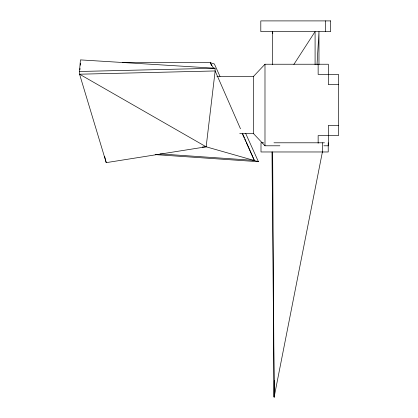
<?xml version="1.0" encoding="UTF-8"?>
<svg xmlns="http://www.w3.org/2000/svg" width="418" height="418" viewBox="0 0 418 418"><rect width="100%" height="100%" fill="white"/><g stroke="black" fill="none" stroke-linecap="round" stroke-linejoin="round"><path stroke-width="0.63" d="M271.998 151.969L274.14 397.1L274.281 380.803L274.14 397.1L322.398 151.969M317.011 64.738L318.976 31.606L318.976 64.738M79.467 71.488L80.444 59.889L215.051 68.238L215.15 70.956L206.147 146.807L106.224 162.639L79.566 74.205L79.467 71.488L215.051 68.238M79.942 69.691L80.052 68.406M80.324 65.182L80.486 63.249M293.87 64.414L315.088 31.606L315.088 64.738M338.533 84.624L328.339 84.624L328.339 64.236L264.986 64.236L253.444 76.468L253.444 133.561L264.986 145.793L279.893 145.793M202.26 147.026L206.147 146.807L258.423 161.703L245.612 133.279M216.911 76.468L253.804 76.468M338.533 125.405L328.339 125.405L328.339 145.793L323.877 145.793M239.744 133.561L253.804 133.561M263.591 142.794L260.999 142.794L260.999 151.969L328.219 151.969L328.219 142.794M273.968 142.794L324.462 142.794M122.27 62.632L210.291 62.69L214.392 63.996L219.993 76.431M160.162 153.923L254.327 160.392L242.571 133.561M155.167 154.608L258.423 161.703M206.147 146.807L79.566 74.205L215.15 70.956L240.481 128.791M213.53 68.202L210.291 62.69L211.628 65.647M242.581 134.335L244.185 137.888M244.718 139.074L245.784 141.441M246.317 142.627L254.327 160.392M104.61 156.348L106.224 162.639M272.761 33.555L272.646 31.606L272.646 64.738M272.646 151.969L274.14 397.1M325.465 20.9L325.465 31.606M322.581 142.794L322.581 151.969M318.145 64.236L318.145 74.43L338.533 74.43L338.533 135.599L318.145 135.599L318.145 143.243M264.986 64.236L264.986 145.793M330.659 20.9L260.801 20.9L260.801 31.606L330.659 31.606L330.659 20.9"/></g></svg>
